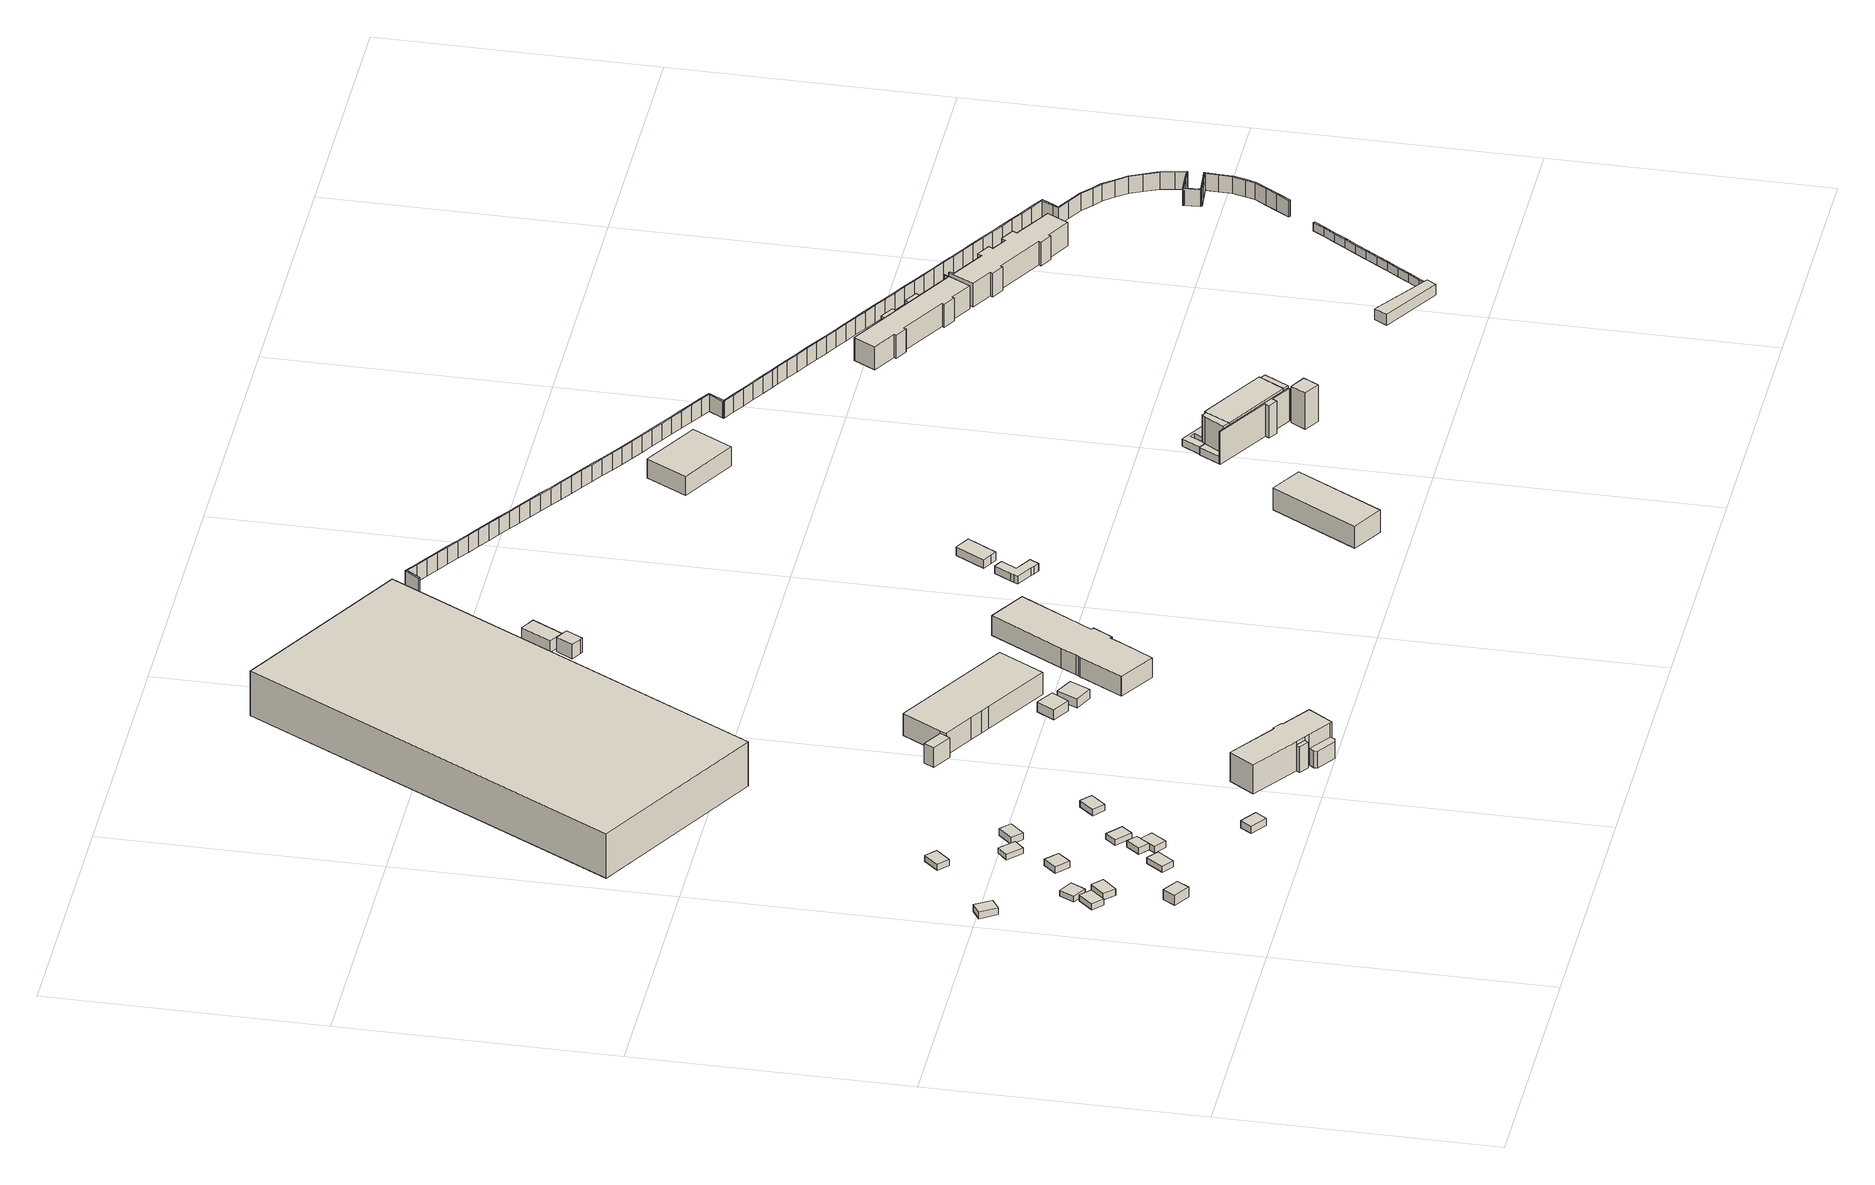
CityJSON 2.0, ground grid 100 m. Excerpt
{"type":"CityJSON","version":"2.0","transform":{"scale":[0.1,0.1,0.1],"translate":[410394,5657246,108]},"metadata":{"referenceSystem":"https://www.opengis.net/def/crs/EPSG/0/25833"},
"CityObjects":{
"building1":{"type":"Building","attributes":{"Dachtyp_tdc":"tdcPolyFlatRoof","Gemeindeschluessel":14612000,"Dachneigung":4.93,"QualitaetDacherkennung":76,"Geometrietyp2DReferenz":"3000","measuredHeight":2.97,"function":"31001_9998","roofType":"2100"},"geometry":[{"type":"Solid","lod":"1","boundaries":[[[[0,1,2,3]],[[4,5,6,7]],[[3,5,4,0]],[[2,6,5,3]],[[1,7,6,2]],[[0,4,7,1]]]]}]},
"building2":{"type":"Building","attributes":{"Dachtyp_tdc":"tdcHipRoof","Gemeindeschluessel":14612000,"Dachneigung":40.23,"QualitaetDacherkennung":64,"Geometrietyp2DReferenz":"3000","measuredHeight":5.13,"function":"31001_9998","roofType":"3200"},"geometry":[{"type":"Solid","lod":"1","boundaries":[[[[8,9,10,11]],[[12,13,14,15]],[[11,13,12,8]],[[10,14,13,11]],[[9,15,14,10]],[[8,12,15,9]]]]}]},
"building3":{"type":"Building","attributes":{"Gemeindeschluessel":14612000,"Dachneigung":81.72,"Dachorientierung":-137.87,"MittlereTraufHoehe":111,"QualitaetDacherkennung":71,"ObjektHoehe":2.52,"BodenHoehe":108.84,"Geometrietyp2DReferenz":"3000","AbsoluteHoehe":111.37,"Dachflaeche":35.42,"measuredHeight":2.52,"function":"31001_9998","roofType":"3100","storeysAboveGround":1},"geometry":[{"type":"Solid","lod":"1","boundaries":[[[[16,17,18,19]],[[20,21,22,23]],[[19,21,20,16]],[[18,22,21,19]],[[17,23,22,18]],[[16,20,23,17]]]]}]},
"building4":{"type":"Building","attributes":{"Dachtyp_tdc":"tdcGableRoof","Gemeindeschluessel":14612000,"Dachneigung":10.12,"QualitaetDacherkennung":87,"Geometrietyp2DReferenz":"3000","measuredHeight":2.55,"function":"31001_9998","roofType":"3100"},"geometry":[{"type":"Solid","lod":"1","boundaries":[[[[24,25,26,27]],[[28,29,30,31]],[[27,29,28,24]],[[26,30,29,27]],[[25,31,30,26]],[[24,28,31,25]]]]}]},
"building5":{"type":"Building","attributes":{"Dachtyp_tdc":"tdcPolyFlatRoof","Gemeindeschluessel":14612000,"Dachneigung":4.25,"QualitaetDacherkennung":79,"Geometrietyp2DReferenz":"3000","measuredHeight":2.71,"function":"31001_9998","roofType":"2100"},"geometry":[{"type":"Solid","lod":"1","boundaries":[[[[32,33,34,35]],[[36,37,38,39]],[[35,37,36,32]],[[34,38,37,35]],[[33,39,38,34]],[[32,36,39,33]]]]}]},
"building6":{"type":"Building","attributes":{"Dachtyp_tdc":"tdcPolyFlatRoof","Gemeindeschluessel":14612000,"Dachneigung":3.72,"QualitaetDacherkennung":83,"Geometrietyp2DReferenz":"3000","measuredHeight":2.65,"function":"31001_9998","roofType":"2100"},"geometry":[{"type":"Solid","lod":"1","boundaries":[[[[40,41,42,43]],[[44,45,46,47]],[[43,45,44,40]],[[42,46,45,43]],[[41,47,46,42]],[[40,44,47,41]]]]}]},
"building7":{"type":"Building","attributes":{"Dachtyp_tdc":"tdcPolyFlatRoof","Gemeindeschluessel":14612000,"Dachneigung":0,"QualitaetDacherkennung":68,"Geometrietyp2DReferenz":"3000","measuredHeight":2.56,"function":"31001_9998","roofType":"1000"},"geometry":[{"type":"Solid","lod":"1","boundaries":[[[[48,49,50,51]],[[52,53,54,55]],[[51,53,52,48]],[[50,54,53,51]],[[49,55,54,50]],[[48,52,55,49]]]]}]},
"building8":{"type":"Building","attributes":{"Dachtyp_tdc":"tdcPolyFlatRoof","Gemeindeschluessel":14612000,"Dachneigung":0,"QualitaetDacherkennung":75,"Geometrietyp2DReferenz":"3000","measuredHeight":2.44,"function":"31001_9998","roofType":"1000"},"geometry":[{"type":"Solid","lod":"1","boundaries":[[[[56,57,58,59]],[[60,61,62,63]],[[59,61,60,56]],[[58,62,61,59]],[[57,63,62,58]],[[56,60,63,57]]]]}]},
"building9":{"type":"Building","attributes":{"Dachtyp_tdc":"tdcPolyFlatRoof","Gemeindeschluessel":14612000,"Dachneigung":6.08,"QualitaetDacherkennung":76,"Geometrietyp2DReferenz":"3000","measuredHeight":2.74,"function":"31001_9998","roofType":"2100"},"geometry":[{"type":"Solid","lod":"1","boundaries":[[[[64,65,66,67,68]],[[69,70,71,72,73]],[[68,70,69,64]],[[67,71,70,68]],[[66,72,71,67]],[[65,73,72,66]],[[64,69,73,65]]]]}]},
"building10":{"type":"Building","attributes":{"Dachtyp_tdc":"tdcPolyFlatRoof","Gemeindeschluessel":14612000,"Dachneigung":4.76,"QualitaetDacherkennung":87,"Geometrietyp2DReferenz":"3000","measuredHeight":2.73,"function":"31001_9998","roofType":"2100"},"geometry":[{"type":"Solid","lod":"1","boundaries":[[[[74,75,76,77,78]],[[79,69,73,80,81]],[[78,69,79,74]],[[77,73,69,78]],[[76,80,73,77]],[[75,81,80,76]],[[74,79,81,75]]]]}]},
"building11":{"type":"Building","attributes":{"Dachtyp_tdc":"tdcPolyFlatRoof","Gemeindeschluessel":14612000,"Dachneigung":4.45,"QualitaetDacherkennung":75,"Geometrietyp2DReferenz":"3000","measuredHeight":2.32,"function":"31001_9998","roofType":"2100"},"geometry":[{"type":"Solid","lod":"1","boundaries":[[[[82,83,84,85]],[[86,87,88,89]],[[85,87,86,82]],[[84,88,87,85]],[[83,89,88,84]],[[82,86,89,83]]]]}]},
"building12":{"type":"Building","attributes":{"Dachtyp_tdc":"tdcPolyFlatRoof","Gemeindeschluessel":14612000,"Dachneigung":0,"QualitaetDacherkennung":80,"Geometrietyp2DReferenz":"3000","measuredHeight":2.23,"function":"31001_9998","roofType":"1000"},"geometry":[{"type":"Solid","lod":"1","boundaries":[[[[90,91,92,93]],[[94,95,96,97]],[[93,95,94,90]],[[92,96,95,93]],[[91,97,96,92]],[[90,94,97,91]]]]}]},
"building13":{"type":"Building","attributes":{"Dachtyp_tdc":"tdcPolyFlatRoof","Gemeindeschluessel":14612000,"Dachneigung":4.7,"QualitaetDacherkennung":77,"Geometrietyp2DReferenz":"3000","measuredHeight":3.13,"function":"31001_9998","roofType":"2100"},"geometry":[{"type":"Solid","lod":"1","boundaries":[[[[98,99,100,101]],[[102,103,104,105]],[[101,103,102,98]],[[100,104,103,101]],[[99,105,104,100]],[[98,102,105,99]]]]}]},
"building14":{"type":"Building","attributes":{"Dachtyp_tdc":"tdcPolyFlatRoof","Gemeindeschluessel":14612000,"Dachneigung":5.38,"QualitaetDacherkennung":70,"Geometrietyp2DReferenz":"3000","measuredHeight":2.9,"function":"31001_9998","roofType":"2100"},"geometry":[{"type":"Solid","lod":"1","boundaries":[[[[106,107,108,109]],[[110,111,112,113]],[[109,111,110,106]],[[108,112,111,109]],[[107,113,112,108]],[[106,110,113,107]]]]}]},
"building15":{"type":"Building","attributes":{"Dachtyp_tdc":"tdcPolyFlatRoof","Gemeindeschluessel":14612000,"Dachneigung":8.68,"QualitaetDacherkennung":80,"Geometrietyp2DReferenz":"3000","measuredHeight":2.91,"function":"31001_9998","roofType":"2100"},"geometry":[{"type":"Solid","lod":"1","boundaries":[[[[114,115,116,117]],[[118,119,120,121]],[[117,119,118,114]],[[116,120,119,117]],[[115,121,120,116]],[[114,118,121,115]]]]}]},
"building16":{"type":"Building","attributes":{"Gemeindeschluessel":14612000,"Geometrietyp2DReferenz":"3000","function":"31001_9998","roofType":"9999"},"children":["building16-1","building16-2"]},
"building16-1":{"type":"BuildingPart","attributes":{"Dachtyp_tdc":"tdcGableRoof","Dachneigung":19.22,"QualitaetDacherkennung":36,"Geometrietyp2DReferenz":"3000","measuredHeight":10.75,"roofType":"3100"},"parents":["building16"],"geometry":[{"type":"Solid","lod":"1","boundaries":[[[[122,123,124,125,126]],[[127,128,129,130,131]],[[126,128,127,122]],[[125,129,128,126]],[[124,130,129,125]],[[123,131,130,124]],[[122,127,131,123]]]]}]},
"building16-2":{"type":"BuildingPart","attributes":{"Dachtyp_tdc":"tdcHipRoof","Dachneigung":39.01,"QualitaetDacherkennung":79,"Geometrietyp2DReferenz":"3000","measuredHeight":13.97,"roofType":"3200"},"parents":["building16"],"geometry":[{"type":"Solid","lod":"1","boundaries":[[[[132,133,134,135,136,137,138,139,140,141,142,143,144]],[[131,130,129,145,146,147,148,149,150,151,152,153,154]],[[143,130,131,144]],[[142,129,130,143]],[[141,145,129,142]],[[140,146,145,141]],[[139,147,146,140]],[[138,148,147,139]],[[137,149,148,138]],[[136,150,149,137]],[[135,151,150,136]],[[134,152,151,135]],[[133,153,152,134]],[[132,154,153,133]],[[144,131,154,132]]]]}]},
"building17":{"type":"Building","attributes":{"Dachtyp_tdc":"tdcFreeFormRoof","Gemeindeschluessel":14612000,"Dachneigung":39.66,"QualitaetDacherkennung":6,"Geometrietyp2DReferenz":"3000","measuredHeight":7.4,"function":"31001_9998","roofType":"5000"},"geometry":[{"type":"Solid","lod":"1","boundaries":[[[[155,156,157,158,159,160]],[[161,162,163,164,165,166]],[[160,162,161,155]],[[159,163,162,160]],[[158,164,163,159]],[[157,165,164,158]],[[156,166,165,157]],[[155,161,166,156]]]]}]},
"building18":{"type":"Building","attributes":{"Dachtyp_tdc":"tdcFreeFormRoof","Gemeindeschluessel":14612000,"Dachneigung":57.84,"QualitaetDacherkennung":4,"Geometrietyp2DReferenz":"3000","measuredHeight":13.38,"function":"31001_9998","roofType":"5000"},"geometry":[{"type":"Solid","lod":"1","boundaries":[[[[167,168,169,170,171]],[[172,173,174,175,176]],[[171,173,172,167]],[[170,174,173,171]],[[169,175,174,170]],[[168,176,175,169]],[[167,172,176,168]]]]}]},
"building19":{"type":"Building","attributes":{"name":"EnergieVerbund Arena","Dachtyp_tdc":"tdcPolyFlatRoof","Gemeindeschluessel":14612000,"Dachneigung":0,"QualitaetDacherkennung":38,"Geometrietyp2DReferenz":"3000","measuredHeight":17.69,"function":"31001_3211","roofType":"1000"},"geometry":[{"type":"Solid","lod":"1","boundaries":[[[[177,178,179,180]],[[181,182,183,184]],[[180,182,181,177]],[[179,183,182,180]],[[178,184,183,179]],[[177,181,184,178]]]]}]},
"building20":{"type":"Building","attributes":{"Dachtyp_tdc":"tdcGableRoof","Gemeindeschluessel":14612000,"Dachneigung":21.44,"QualitaetDacherkennung":61,"Geometrietyp2DReferenz":"3000","measuredHeight":4.76,"function":"31001_9998","roofType":"3100"},"geometry":[{"type":"Solid","lod":"1","boundaries":[[[[185,186,187,188]],[[189,190,191,192]],[[188,190,189,185]],[[187,191,190,188]],[[186,192,191,187]],[[185,189,192,186]]]]}]},
"building21":{"type":"Building","attributes":{"Gemeindeschluessel":14612000,"Dachtyp_tdc":"tdcPolyFlatRoof","Dachneigung":0,"QualitaetDacherkennung":66,"Geometrietyp2DReferenz":"3000","measuredHeight":8.79,"function":"31001_9998","roofType":"1000"},"geometry":[{"type":"Solid","lod":"1","boundaries":[[[[193,194,195,196,197,198,199,200]],[[175,174,201,202,203,204,205,206]],[[200,174,175,193]],[[199,201,174,200]],[[198,202,201,199]],[[197,203,202,198]],[[196,204,203,197]],[[195,205,204,196]],[[194,206,205,195]],[[193,175,206,194]]]]}]},
"building22":{"type":"Building","attributes":{"Dachtyp_tdc":"tdcGableRoof","Gemeindeschluessel":14612000,"Dachneigung":25.62,"QualitaetDacherkennung":74,"Geometrietyp2DReferenz":"3000","measuredHeight":4.58,"function":"31001_9998","roofType":"3100"},"geometry":[{"type":"Solid","lod":"1","boundaries":[[[[207,208,209,210]],[[211,212,213,214]],[[210,212,211,207]],[[209,213,212,210]],[[208,214,213,209]],[[207,211,214,208]]]]}]},
"building23":{"type":"Building","attributes":{"Dachtyp_tdc":"tdcFreeFormRoof","Gemeindeschluessel":14612000,"Dachneigung":13.88,"QualitaetDacherkennung":62,"Geometrietyp2DReferenz":"3000","measuredHeight":8.9,"function":"31001_9998","roofType":"5000"},"geometry":[{"type":"Solid","lod":"1","boundaries":[[[[215,216,217,218,219,220,221,222,223,224,225,226,227,228,229,230]],[[231,232,233,234,235,236,237,238,239,240,241,242,243,244,245,246]],[[230,232,231,215]],[[229,233,232,230]],[[228,234,233,229]],[[227,235,234,228]],[[226,236,235,227]],[[225,237,236,226]],[[224,238,237,225]],[[223,239,238,224]],[[222,240,239,223]],[[221,241,240,222]],[[220,242,241,221]],[[219,243,242,220]],[[218,244,243,219]],[[217,245,244,218]],[[216,246,245,217]],[[215,231,246,216]]]]}]},
"building24":{"type":"Building","attributes":{"Dachtyp_tdc":"tdcPolyFlatRoof","Gemeindeschluessel":14612000,"Dachneigung":0,"QualitaetDacherkennung":58,"Geometrietyp2DReferenz":"3000","measuredHeight":5.69,"function":"31001_9998","roofType":"1000"},"geometry":[{"type":"Solid","lod":"1","boundaries":[[[[247,248,249,250,251,252]],[[253,254,255,256,257,258]],[[252,254,253,247]],[[251,255,254,252]],[[250,256,255,251]],[[249,257,256,250]],[[248,258,257,249]],[[247,253,258,248]]]]}]},
"building25":{"type":"Building","attributes":{"Dachtyp_tdc":"tdcPolyFlatRoof","Gemeindeschluessel":14612000,"Dachneigung":0,"QualitaetDacherkennung":80,"Geometrietyp2DReferenz":"3000","measuredHeight":4.5,"function":"31001_9998","roofType":"1000"},"geometry":[{"type":"Solid","lod":"1","boundaries":[[[[259,260,261,262]],[[263,264,265,266]],[[262,264,263,259]],[[261,265,264,262]],[[260,266,265,261]],[[259,263,266,260]]]]}]},
"building26":{"type":"Building","attributes":{"Dachtyp_tdc":"tdcPolyFlatRoof","Gemeindeschluessel":14612000,"Dachneigung":0,"QualitaetDacherkennung":85,"Geometrietyp2DReferenz":"3000","measuredHeight":2.99,"function":"31001_9998","roofType":"1000"},"geometry":[{"type":"Solid","lod":"1","boundaries":[[[[267,268,269,270,271,272,273,274,275,276,277]],[[278,279,280,281,282,283,284,285,286,287,288]],[[277,279,278,267]],[[276,280,279,277]],[[275,281,280,276]],[[274,282,281,275]],[[273,283,282,274]],[[272,284,283,273]],[[271,285,284,272]],[[270,286,285,271]],[[269,287,286,270]],[[268,288,287,269]],[[267,278,288,268]]]]}]},
"building27":{"type":"Building","attributes":{"Dachtyp_tdc":"tdcPolyFlatRoof","Gemeindeschluessel":14612000,"Dachneigung":0,"QualitaetDacherkennung":65,"Geometrietyp2DReferenz":"3000","measuredHeight":3.44,"function":"31001_9998","roofType":"1000"},"geometry":[{"type":"Solid","lod":"1","boundaries":[[[[289,290,291,292,293]],[[294,295,296,297,298]],[[293,295,294,289]],[[292,296,295,293]],[[291,297,296,292]],[[290,298,297,291]],[[289,294,298,290]]]]}]},
"building28":{"type":"Building","attributes":{"name":"Fechthalle","Dachtyp_tdc":"tdcPolyFlatRoof","Gemeindeschluessel":14612000,"Dachneigung":0,"QualitaetDacherkennung":54,"Geometrietyp2DReferenz":"3000","measuredHeight":8.89,"function":"31001_3211","roofType":"1000"},"geometry":[{"type":"Solid","lod":"1","boundaries":[[[[299,300,301,302]],[[303,304,305,306]],[[302,304,303,299]],[[301,305,304,302]],[[300,306,305,301]],[[299,303,306,300]]]]}]},
"building29":{"type":"Building","attributes":{"Dachtyp_tdc":"tdcPolyFlatRoof","Gemeindeschluessel":14612000,"Dachneigung":0,"QualitaetDacherkennung":70,"Geometrietyp2DReferenz":"3000","measuredHeight":7.72,"function":"31001_9998","roofType":"1000"},"geometry":[{"type":"Solid","lod":"1","boundaries":[[[[307,308,309,310]],[[311,312,313,314]],[[310,312,311,307]],[[309,313,312,310]],[[308,314,313,309]],[[307,311,314,308]]]]}]},
"building30":{"type":"Building","attributes":{"Dachtyp_tdc":"tdcPolyFlatRoof","Gemeindeschluessel":14612000,"Dachneigung":11.17,"QualitaetDacherkennung":25,"Geometrietyp2DReferenz":"3000","measuredHeight":13.16,"function":"31001_9998","roofType":"2100"},"geometry":[{"type":"Solid","lod":"1","boundaries":[[[[315,316,317,318,319,320,321,322]],[[323,324,325,326,327,328,329,330]],[[322,324,323,315]],[[321,325,324,322]],[[320,326,325,321]],[[319,327,326,320]],[[318,328,327,319]],[[317,329,328,318]],[[316,330,329,317]],[[315,323,330,316]]]]}]},
"building31":{"type":"Building","attributes":{"Gemeindeschluessel":14612000,"Geometrietyp2DReferenz":"3000","function":"31001_9998","roofType":"9999"},"children":["building31-1","building31-2","building31-3","building31-4"]},
"building31-1":{"type":"BuildingPart","attributes":{"Dachtyp_tdc":"tdcPolyFlatRoof","Dachneigung":6.89,"QualitaetDacherkennung":47,"Geometrietyp2DReferenz":"3000","measuredHeight":14.32,"roofType":"2100"},"parents":["building31"],"geometry":[{"type":"Solid","lod":"1","boundaries":[[[[331,332,333,334,335]],[[336,337,338,339,340]],[[335,337,336,331]],[[334,338,337,335]],[[333,339,338,334]],[[332,340,339,333]],[[331,336,340,332]]]]}]},
"building31-2":{"type":"BuildingPart","attributes":{"Dachtyp_tdc":"tdcPolyFlatRoof","Dachneigung":7.28,"QualitaetDacherkennung":68,"Geometrietyp2DReferenz":"3000","measuredHeight":14.38,"roofType":"2100"},"parents":["building31"],"geometry":[{"type":"Solid","lod":"1","boundaries":[[[[341,342,343,344]],[[345,327,346,347]],[[344,327,345,341]],[[343,346,327,344]],[[342,347,346,343]],[[341,345,347,342]]]]}]},
"building31-3":{"type":"BuildingPart","attributes":{"Dachtyp_tdc":"tdcPolyFlatRoof","Dachneigung":6.83,"QualitaetDacherkennung":90,"Geometrietyp2DReferenz":"3000","measuredHeight":14.43,"roofType":"2100"},"parents":["building31"],"geometry":[{"type":"Solid","lod":"1","boundaries":[[[[348,349,350,351,352,353,354]],[[336,355,356,357,347,346,337]],[[354,355,336,348]],[[353,356,355,354]],[[352,357,356,353]],[[351,347,357,352]],[[350,346,347,351]],[[349,337,346,350]],[[348,336,337,349]]]]}]},
"building31-4":{"type":"BuildingPart","attributes":{"Dachtyp_tdc":"tdcPolyFlatRoof","Dachneigung":0,"QualitaetDacherkennung":71,"Geometrietyp2DReferenz":"3000","measuredHeight":3.02,"roofType":"1000"},"parents":["building31"],"geometry":[{"type":"Solid","lod":"1","boundaries":[[[[358,359,360,361]],[[362,339,338,326]],[[361,339,362,358]],[[360,338,339,361]],[[359,326,338,360]],[[358,362,326,359]]]]}]},
"building32":{"type":"Building","attributes":{"Dachtyp_tdc":"tdcPolyFlatRoof","Gemeindeschluessel":14612000,"Dachneigung":0,"QualitaetDacherkennung":60,"Geometrietyp2DReferenz":"3000","measuredHeight":2.96,"function":"31001_9998","roofType":"1000"},"geometry":[{"type":"Solid","lod":"1","boundaries":[[[[363,364,365,366,367,368,369,370,371,372,373,374]],[[375,376,377,378,379,380,381,382,383,384,385,386]],[[374,376,375,363]],[[373,377,376,374]],[[372,378,377,373]],[[371,379,378,372]],[[370,380,379,371]],[[369,381,380,370]],[[368,382,381,369]],[[367,383,382,368]],[[366,384,383,367]],[[365,385,384,366]],[[364,386,385,365]],[[363,375,386,364]]]]}]},
"building33":{"type":"Building","attributes":{"Dachtyp_tdc":"tdcFreeFormRoof","Gemeindeschluessel":14612000,"Dachneigung":48.52,"QualitaetDacherkennung":9,"Geometrietyp2DReferenz":"3000","measuredHeight":16.29,"function":"31001_9998","roofType":"5000"},"geometry":[{"type":"Solid","lod":"1","boundaries":[[[[387,388,389,390]],[[391,392,393,394]],[[390,392,391,387]],[[389,393,392,390]],[[388,394,393,389]],[[387,391,394,388]]]]}]},
"building34":{"type":"Building","attributes":{"Erfassungsdatum_Objekt":"2021-12-02","Art":1000,"BodenHoehe":0,"gemHoehe":0,"BauwerkHoehe":3,"Gemeindeschluessel":"14612000","Geometrietyp2DReferenz":"3000","measuredHeight":3,"function":"51009_1700"},"geometry":[{"type":"MultiSurface","lod":"1","boundaries":[[[395,396,397,398,399,400,401,402,403,404,405,406,407,408,409,410,411,412,413,414,415,416,417,418,419,420,421,422,423,424,425,426,427,428,429,430,431,432,433,434,435,436,437,438,439,440,441,442,443,444,445,446,447,448,449,450,451,452,453,454,455,456,457,458,459,460,461,462,463,464,465,466,467,468,469,470,471,472,473,474,475,476,477,478,479,480,481,482,483,484,485,486,487,488,489,490,491,492,493,494,495,496,497,498,499,500,501,502,503,504,505,504,506,507,508,509,510,511,485,512,513,514,515,516,517,518,519,520,521,522,523,524,525,526,527,528,529,530,531,532,533,534,535,536,537,538,539,540,541,542,543,544,545,546,547,548,549,550,551,552,553,554,555,556,557,558,559,560,561,562,563,564,565,566,567,568,569,570,571,572,573,574,575,576,577,578,579,580,581,582,583,584,585,586,587,588,589,590,591,592,593,594,595,596,597,598,599,600,601]],[[602,603,604,605,606,607,608,609,610,611,612,613,614,615,616,617,618,619,620,621,622,623,624,625,626,627,628,629,630,631,632,633,634,635,636,637,638,639,640,641,642,643,644,645,646,647,648,649,650,651,652,653,654,655,656,657,658,659,660,661,662,663,664,665,666,667,668,669,670,671,672,673,674,675,676,677,678,679,680,681,682,683,684,685,686,687,688,689,690,691,692,693,694,695,696,697,698,699,700,701,700,702,703,704,705,706,707,708,709,710,711,712,713,714,715,716,717,718,719,693,720,721,722,723,724,725,726,727,728,729,730,731,732,733,734,735,736,737,738,739,740,741,742,743,744,745,746,747,748,749,750,751,752,753,754,755,756,757,758,759,760,761,762,763,764,765,766,767,768,769,770,771,772,773,774,775,776,777,778,779,780,781,782,783,784,785,786,787,788,789,790,791,792,793,794,795,796,797,798,799,800,801,802,803,804,805,806,807,808]],[[601,603,602,395]],[[600,604,603,601]],[[599,605,604,600]],[[598,606,605,599]],[[597,607,606,598]],[[596,608,607,597]],[[595,609,608,596]],[[594,610,609,595]],[[593,611,610,594]],[[592,612,611,593]],[[591,613,612,592]],[[590,614,613,591]],[[589,615,614,590]],[[588,616,615,589]],[[587,617,616,588]],[[586,618,617,587]],[[585,619,618,586]],[[584,620,619,585]],[[583,621,620,584]],[[582,622,621,583]],[[581,623,622,582]],[[580,624,623,581]],[[579,625,624,580]],[[578,626,625,579]],[[577,627,626,578]],[[576,628,627,577]],[[575,629,628,576]],[[574,630,629,575]],[[573,631,630,574]],[[572,632,631,573]],[[571,633,632,572]],[[570,634,633,571]],[[569,635,634,570]],[[568,636,635,569]],[[567,637,636,568]],[[566,638,637,567]],[[565,639,638,566]],[[564,640,639,565]],[[563,641,640,564]],[[562,642,641,563]],[[561,643,642,562]],[[560,644,643,561]],[[559,645,644,560]],[[558,646,645,559]],[[557,647,646,558]],[[556,648,647,557]],[[555,649,648,556]],[[554,650,649,555]],[[553,651,650,554]],[[552,652,651,553]],[[551,653,652,552]],[[550,654,653,551]],[[549,655,654,550]],[[548,656,655,549]],[[547,657,656,548]],[[546,658,657,547]],[[545,659,658,546]],[[544,660,659,545]],[[543,661,660,544]],[[542,662,661,543]],[[541,663,662,542]],[[540,664,663,541]],[[539,665,664,540]],[[538,666,665,539]],[[537,667,666,538]],[[536,668,667,537]],[[535,669,668,536]],[[534,670,669,535]],[[533,671,670,534]],[[532,672,671,533]],[[531,673,672,532]],[[530,674,673,531]],[[529,675,674,530]],[[528,676,675,529]],[[527,677,676,528]],[[526,678,677,527]],[[525,679,678,526]],[[524,680,679,525]],[[523,681,680,524]],[[522,682,681,523]],[[521,683,682,522]],[[520,684,683,521]],[[519,685,684,520]],[[518,686,685,519]],[[517,687,686,518]],[[516,688,687,517]],[[515,689,688,516]],[[514,690,689,515]],[[513,691,690,514]],[[512,692,691,513]],[[485,693,692,512]],[[511,694,693,485]],[[510,695,694,511]],[[509,696,695,510]],[[508,697,696,509]],[[507,698,697,508]],[[506,699,698,507]],[[504,700,699,506]],[[505,701,700,504]],[[503,702,700,504]],[[502,703,702,503]],[[501,704,703,502]],[[500,705,704,501]],[[499,706,705,500]],[[498,707,706,499]],[[497,708,707,498]],[[496,709,708,497]],[[495,710,709,496]],[[494,711,710,495]],[[493,712,711,494]],[[492,713,712,493]],[[491,714,713,492]],[[490,715,714,491]],[[489,716,715,490]],[[488,717,716,489]],[[487,718,717,488]],[[486,719,718,487]],[[485,693,719,486]],[[484,720,693,485]],[[483,721,720,484]],[[482,722,721,483]],[[481,723,722,482]],[[480,724,723,481]],[[479,725,724,480]],[[478,726,725,479]],[[477,727,726,478]],[[476,728,727,477]],[[475,729,728,476]],[[474,730,729,475]],[[473,731,730,474]],[[472,732,731,473]],[[471,733,732,472]],[[470,734,733,471]],[[469,735,734,470]],[[468,736,735,469]],[[467,737,736,468]],[[466,738,737,467]],[[465,739,738,466]],[[464,740,739,465]],[[463,741,740,464]],[[462,742,741,463]],[[461,743,742,462]],[[460,744,743,461]],[[459,745,744,460]],[[458,746,745,459]],[[457,747,746,458]],[[456,748,747,457]],[[455,749,748,456]],[[454,750,749,455]],[[453,751,750,454]],[[452,752,751,453]],[[451,753,752,452]],[[450,754,753,451]],[[449,755,754,450]],[[448,756,755,449]],[[447,757,756,448]],[[446,758,757,447]],[[445,759,758,446]],[[444,760,759,445]],[[443,761,760,444]],[[442,762,761,443]],[[441,763,762,442]],[[440,764,763,441]],[[439,765,764,440]],[[438,766,765,439]],[[437,767,766,438]],[[436,768,767,437]],[[435,769,768,436]],[[434,770,769,435]],[[433,771,770,434]],[[432,772,771,433]],[[431,773,772,432]],[[430,774,773,431]],[[429,775,774,430]],[[428,776,775,429]],[[427,777,776,428]],[[426,778,777,427]],[[425,779,778,426]],[[424,780,779,425]],[[423,781,780,424]],[[422,782,781,423]],[[421,783,782,422]],[[420,784,783,421]],[[419,785,784,420]],[[418,786,785,419]],[[417,787,786,418]],[[416,788,787,417]],[[415,789,788,416]],[[414,790,789,415]],[[413,791,790,414]],[[412,792,791,413]],[[411,793,792,412]],[[410,794,793,411]],[[409,795,794,410]],[[408,796,795,409]],[[407,797,796,408]],[[406,798,797,407]],[[405,799,798,406]],[[404,800,799,405]],[[403,801,800,404]],[[402,802,801,403]],[[401,803,802,402]],[[400,804,803,401]],[[399,805,804,400]],[[398,806,805,399]],[[397,807,806,398]],[[396,808,807,397]],[[395,602,808,396]]]}]},
"building35":{"type":"Building","attributes":{"Dachtyp_tdc":"tdcPolyFlatRoof","Gemeindeschluessel":14612000,"Dachneigung":0,"QualitaetDacherkennung":58,"Geometrietyp2DReferenz":"3000","measuredHeight":4.32,"function":"31001_9998","roofType":"1000"},"geometry":[{"type":"Solid","lod":"1","boundaries":[[[[809,810,811,812]],[[813,814,815,816]],[[812,814,813,809]],[[811,815,814,812]],[[810,816,815,811]],[[809,813,816,810]]]]}]},
"building36":{"type":"Building","attributes":{"Gemeindeschluessel":14612000,"Geometrietyp2DReferenz":"3000","function":"31001_9998","roofType":"9999"},"children":["building36-1","building36-2","building36-3"]},
"building36-1":{"type":"BuildingPart","attributes":{"Dachtyp_tdc":"tdcPolyFlatRoof","Dachneigung":2.61,"QualitaetDacherkennung":87,"Geometrietyp2DReferenz":"3000","measuredHeight":9.49,"roofType":"2100"},"parents":["building36"],"geometry":[{"type":"Solid","lod":"1","boundaries":[[[[817,818,819,820,821,822,823,824,825,826,827,828,829,830,831,832,833,834]],[[835,836,837,838,839,840,841,842,843,844,845,846,847,848,849,850,851,852]],[[834,836,835,817]],[[833,837,836,834]],[[832,838,837,833]],[[831,839,838,832]],[[830,840,839,831]],[[829,841,840,830]],[[828,842,841,829]],[[827,843,842,828]],[[826,844,843,827]],[[825,845,844,826]],[[824,846,845,825]],[[823,847,846,824]],[[822,848,847,823]],[[821,849,848,822]],[[820,850,849,821]],[[819,851,850,820]],[[818,852,851,819]],[[817,835,852,818]]]]}]},
"building36-2":{"type":"BuildingPart","attributes":{"Dachtyp_tdc":"tdcPolyFlatRoof","Dachneigung":0,"QualitaetDacherkennung":65,"Geometrietyp2DReferenz":"3000","measuredHeight":9.06,"roofType":"1000"},"parents":["building36"],"geometry":[{"type":"Solid","lod":"1","boundaries":[[[[853,854,855,856]],[[838,857,858,839]],[[856,857,838,853]],[[855,858,857,856]],[[854,839,858,855]],[[853,838,839,854]]]]}]},
"building36-3":{"type":"BuildingPart","attributes":{"Dachtyp_tdc":"tdcPolyFlatRoof","Dachneigung":2.57,"QualitaetDacherkennung":64,"Geometrietyp2DReferenz":"3000","measuredHeight":9.12,"roofType":"2100"},"parents":["building36"],"geometry":[{"type":"Solid","lod":"1","boundaries":[[[[859,860,861,862]],[[863,864,837,836]],[[862,864,863,859]],[[861,837,864,862]],[[860,836,837,861]],[[859,863,836,860]]]]}]},
"building37":{"type":"Building","attributes":{"Art":1000,"BodenHoehe":0,"gemHoehe":0,"BauwerkHoehe":3,"Erfassungsdatum_Objekt":"2021-12-02","Gemeindeschluessel":"14612000","Geometrietyp2DReferenz":"3000","measuredHeight":3,"function":"51009_1700"},"geometry":[{"type":"Solid","lod":"1","boundaries":[[[[865,866,867,868,869,870,871,872,873,874,875,876,877,878,879,880,881,882,883,884,885,886,887,888]],[[889,890,891,892,893,894,895,896,897,898,899,900,901,902,903,904,905,906,907,908,909,910,911,912]],[[888,890,889,865]],[[887,891,890,888]],[[886,892,891,887]],[[885,893,892,886]],[[884,894,893,885]],[[883,895,894,884]],[[882,896,895,883]],[[881,897,896,882]],[[880,898,897,881]],[[879,899,898,880]],[[878,900,899,879]],[[877,901,900,878]],[[876,902,901,877]],[[875,903,902,876]],[[874,904,903,875]],[[873,905,904,874]],[[872,906,905,873]],[[871,907,906,872]],[[870,908,907,871]],[[869,909,908,870]],[[868,910,909,869]],[[867,911,910,868]],[[866,912,911,867]],[[865,889,912,866]]]]}]},
"building38":{"type":"Building","attributes":{"Dachtyp_tdc":"tdcPolyFlatRoof","Gemeindeschluessel":14612000,"Dachneigung":0,"QualitaetDacherkennung":78,"Geometrietyp2DReferenz":"3000","measuredHeight":9.45,"function":"31001_9998","roofType":"1000"},"geometry":[{"type":"Solid","lod":"1","boundaries":[[[[913,914,915,916,917,918,919,920,921,922,923,924,925,926,927,928,929,930,931,932,933,934]],[[935,936,937,938,939,940,941,942,943,944,945,946,947,948,949,950,951,952,953,954,955,956]],[[934,936,935,913]],[[933,937,936,934]],[[932,938,937,933]],[[931,939,938,932]],[[930,940,939,931]],[[929,941,940,930]],[[928,942,941,929]],[[927,943,942,928]],[[926,944,943,927]],[[925,945,944,926]],[[924,946,945,925]],[[923,947,946,924]],[[922,948,947,923]],[[921,949,948,922]],[[920,950,949,921]],[[919,951,950,920]],[[918,952,951,919]],[[917,953,952,918]],[[916,954,953,917]],[[915,955,954,916]],[[914,956,955,915]],[[913,935,956,914]]]]}]}
},
"vertices":[
[50,990,33],[88,931,33],[130,958,33],[92,1017,33],[50,990,6],[92,1017,6],[130,958,6],[88,931,6],
[302,323,52],[330,368,52],[272,404,52],[244,359,52],[302,323,12],[244,359,12],[272,404,12],[330,368,12],
[171,628,32],[208,594,32],[255,646,32],[218,680,32],[171,628,8],[218,680,8],[255,646,8],[208,594,8],
[234,750,31],[205,697,31],[258,668,31],[287,721,31],[234,750,9],[287,721,9],[258,668,9],[205,697,9],
[286,652,34],[238,602,34],[274,567,34],[323,618,34],[286,652,8],[323,618,8],[274,567,8],[238,602,8],
[480,409,33],[525,469,33],[485,500,33],[441,439,33],[480,409,9],[441,439,9],[485,500,9],[525,469,9],
[414,750,33],[454,795,33],[410,835,33],[369,790,33],[414,750,8],[369,790,8],[410,835,8],[454,795,8],
[350,1148,32],[397,1199,32],[361,1233,32],[313,1182,32],[350,1148,8],[313,1182,8],[361,1233,8],[397,1199,8],
[570,509,33],[595,542,33],[606,558,33],[573,585,33],[536,537,33],[570,509,8],[536,537,8],[573,585,8],[606,558,8],[595,542,8],
[553,486,34],[593,456,34],[635,512,34],[595,542,34],[570,509,34],[553,486,8],[635,512,8],[593,456,8],
[422,967,28],[471,918,28],[507,953,28],[457,1002,28],[422,967,7],[457,1002,7],[507,953,7],[471,918,7],
[574,625,30],[627,579,30],[660,617,30],[607,663,30],[574,625,8],[607,663,8],[660,617,8],[627,579,8],
[727,190,40],[784,150,40],[813,191,40],[755,231,40],[727,190,11],[755,231,11],[813,191,11],[784,150,11],
[554,934,34],[602,985,34],[566,1019,34],[518,968,34],[554,934,7],[518,968,7],[566,1019,7],[602,985,7],
[785,785,34],[739,732,34],[777,699,34],[823,752,34],[785,785,9],[823,752,9],[777,699,9],[739,732,9],
[1163,78,110],[1173,93,110],[1138,116,110],[1138,115,110],[1129,102,110],[1163,78,8],[1129,102,8],[1138,115,8],[1138,116,8],[1173,93,8],
[1191,81,124],[1273,25,124],[1279,20,124],[1340,109,124],[1237,180,124],[1240,184,124],[1208,207,124],[1204,202,124],[1034,320,124],[972,230,124],[1138,115,124],[1138,116,124],[1173,93,124],[972,230,8],[1034,320,8],[1204,202,8],[1208,207,8],[1240,184,8],[1237,180,8],[1340,109,8],[1279,20,8],[1273,25,8],[1191,81,8],
[1177,62,69],[1177,49,69],[1245,4,69],[1262,8,69],[1273,25,69],[1191,81,69],[1177,62,2],[1191,81,2],[1273,25,2],[1262,8,2],[1245,4,2],[1177,49,2],
[868,1299,128],[940,1257,128],[949,1272,128],[962,1294,128],[890,1336,128],[868,1299,50],[890,1336,50],[962,1294,50],[949,1272,50],[940,1257,50],
[1411,3246,221],[767,3608,221],[6,2251,221],[650,1890,221],[1411,3246,44],[650,1890,44],[6,2251,44],[767,3608,44],
[1223,957,96],[1286,919,96],[1324,982,96],[1261,1020,96],[1223,957,56],[1261,1020,56],[1324,982,56],[1286,919,56],
[949,1272,138],[1061,1208,138],[1108,1180,138],[1140,1162,138],[1378,1024,138],[1473,1188,138],[1044,1436,138],[962,1294,138],[1044,1436,50],[1473,1188,50],[1378,1024,50],[1140,1162,50],[1108,1180,50],[1061,1208,50],
[1308,893,93],[1373,862,93],[1409,936,93],[1344,968,93],[1308,893,56],[1344,968,56],[1409,936,56],[1373,862,56],
[1506,936,136],[1500,924,136],[1496,919,136],[1405,762,136],[1405,760,136],[1538,681,136],[1610,804,136],[1630,841,136],[1636,838,136],[1638,836,136],[1660,873,136],[1680,908,136],[1672,914,136],[1826,1179,136],[1692,1257,136],[1538,991,136],[1506,936,58],[1538,991,58],[1692,1257,58],[1826,1179,58],[1672,914,58],[1680,908,58],[1660,873,58],[1638,836,58],[1636,838,58],[1630,841,58],[1610,804,58],[1538,681,58],[1405,760,58],[1405,762,58],[1496,919,58],[1500,924,58],
[1338,2619,82],[1376,2598,82],[1384,2593,82],[1418,2653,82],[1410,2658,82],[1372,2679,82],[1338,2619,25],[1372,2679,25],[1410,2658,25],[1418,2653,25],[1384,2593,25],[1376,2598,25],
[1478,2779,71],[1425,2808,71],[1362,2698,71],[1415,2668,71],[1478,2779,26],[1415,2668,26],[1362,2698,26],[1425,2808,26],
[2015,1230,89],[2075,1195,89],[2088,1187,89],[2107,1176,89],[2126,1208,89],[2065,1244,89],[2098,1299,89],[2078,1311,89],[2066,1317,89],[2030,1256,89],[2022,1243,89],[2015,1230,59],[2022,1243,59],[2030,1256,59],[2066,1317,59],[2078,1311,59],[2098,1299,59],[2065,1244,59],[2126,1208,59],[2107,1176,59],[2088,1187,59],[2075,1195,59],
[2144,1329,93],[2206,1434,93],[2151,1465,93],[2090,1360,93],[2123,1341,93],[2144,1329,59],[2123,1341,59],[2090,1360,59],[2151,1465,59],[2206,1434,59],
[2752,412,136],[2640,478,136],[2458,165,136],[2571,100,136],[2752,412,48],[2571,100,48],[2458,165,48],[2640,478,48],
[2632,2452,136],[2426,2569,136],[2344,2423,136],[2550,2306,136],[2632,2452,59],[2550,2306,59],[2344,2423,59],[2426,2569,59],
[3128,583,139],[3161,564,139],[3170,580,139],[3245,536,139],[3248,541,139],[2941,719,139],[2938,714,139],[3137,598,139],[3128,583,10],[3137,598,10],[2938,714,10],[2941,719,10],[3248,541,10],[3245,536,10],[3170,580,10],[3161,564,10],
[3036,780,147],[3018,791,147],[3009,778,147],[2961,708,147],[2987,693,147],[3036,780,10],[2987,693,10],[2961,708,10],[3009,778,10],[3018,791,10],
[3299,630,147],[3279,642,147],[3228,553,147],[3248,541,147],[3299,630,10],[3228,553,10],[3279,642,10],
[3036,780,148],[2987,693,148],[3228,553,148],[3279,642,148],[3283,647,148],[3174,710,148],[3040,786,148],[3040,786,10],[3174,710,10],[3283,647,10],
[2984,793,40],[2941,719,40],[2961,708,40],[3009,778,40],[2984,793,10],
[3018,791,41],[3043,836,41],[3062,825,41],[3040,786,41],[3174,710,41],[3283,647,41],[3305,685,41],[3324,673,41],[3330,683,41],[3023,860,41],[2984,793,41],[3009,778,41],[3018,791,12],[3009,778,12],[2984,793,12],[3023,860,12],[3330,683,12],[3324,673,12],[3305,685,12],[3283,647,12],[3174,710,12],[3040,786,12],[3062,825,12],[3043,836,12],
[3203,475,155],[3260,441,155],[3292,496,155],[3235,529,155],[3203,475,10],[3235,529,10],[3292,496,10],[3260,441,10],
[1653,3201,76],[1657,3198,76],[1692,3248,76],[1732,3222,76],[1774,3195,76],[1816,3168,76],[1858,3141,76],[1900,3113,76],[1942,3086,76],[1984,3059,76],[2026,3032,76],[2068,3005,76],[2110,2978,76],[2152,2951,76],[2194,2924,76],[2236,2896,76],[2278,2869,76],[2320,2842,76],[2362,2815,76],[2404,2788,76],[2446,2761,76],[2488,2734,76],[2530,2706,76],[2568,2682,76],[2611,2656,76],[2654,2630,76],[2697,2604,76],[2740,2578,76],[2782,2553,76],[2825,2527,76],[2868,2501,76],[2911,2475,76],[2943,2456,76],[2911,2404,76],[2911,2403,76],[2909,2400,76],[2912,2398,76],[2913,2397,76],[2954,2374,76],[2998,2349,76],[3041,2324,76],[3085,2299,76],[3128,2275,76],[3151,2262,76],[3194,2237,76],[3237,2211,76],[3281,2186,76],[3324,2161,76],[3367,2136,76],[3410,2111,76],[3454,2086,76],[3497,2061,76],[3540,2036,76],[3583,2011,76],[3627,1985,76],[3670,1960,76],[3713,1935,76],[3756,1910,76],[3799,1885,76],[3843,1860,76],[3886,1835,76],[3929,1810,76],[3972,1785,76],[4016,1759,76],[4059,1734,76],[4102,1709,76],[4145,1684,76],[4189,1659,76],[4232,1634,76],[4275,1609,76],[4320,1583,76],[4298,1541,76],[4287,1520,76],[4287,1519,76],[4332,1494,76],[4388,1462,76],[4426,1429,76],[4457,1403,76],[4489,1365,76],[4521,1325,76],[4541,1280,76],[4565,1226,76],[4574,1177,76],[4581,1141,76],[4578,1141,76],[4528,1137,76],[4482,1134,76],[4481,1134,76],[4481,1133,76],[4485,1073,76],[4490,1074,76],[4491,1069,76],[4538,1073,76],[4586,1077,76],[4587,1077,76],[4585,1030,76],[4583,983,76],[4570,936,76],[4561,902,76],[4534,860,76],[4507,818,76],[4476,771,76],[4480,768,76],[4511,816,76],[4538,858,76],[4565,900,76],[4575,934,76],[4588,983,76],[4590,1030,76],[4592,1078,76],[4593,1078,76],[4593,1082,76],[4592,1082,76],[4592,1083,76],[4588,1082,76],[4585,1082,76],[4538,1078,76],[4486,1129,76],[4528,1132,76],[4578,1136,76],[4582,1136,76],[4583,1136,76],[4587,1136,76],[4587,1137,76],[4586,1141,76],[4579,1178,76],[4570,1227,76],[4545,1282,76],[4525,1328,76],[4492,1368,76],[4461,1407,76],[4429,1433,76],[4391,1466,76],[4335,1498,76],[4293,1522,76],[4302,1538,76],[4327,1584,76],[4326,1585,76],[4278,1613,76],[4234,1638,76],[4191,1663,76],[4148,1688,76],[4105,1714,76],[4061,1739,76],[4018,1764,76],[3975,1789,76],[3932,1814,76],[3888,1839,76],[3845,1864,76],[3802,1889,76],[3759,1914,76],[3716,1940,76],[3672,1965,76],[3629,1990,76],[3586,2015,76],[3543,2040,76],[3499,2065,76],[3456,2090,76],[3413,2115,76],[3370,2140,76],[3326,2166,76],[3283,2191,76],[3240,2216,76],[3197,2241,76],[3153,2266,76],[3131,2279,76],[3087,2304,76],[3044,2329,76],[3000,2353,76],[2957,2378,76],[2916,2402,76],[2947,2453,76],[2948,2454,76],[2950,2458,76],[2946,2460,76],[2913,2480,76],[2871,2505,76],[2828,2531,76],[2785,2557,76],[2742,2583,76],[2699,2609,76],[2657,2634,76],[2614,2660,76],[2571,2686,76],[2533,2711,76],[2491,2738,76],[2449,2765,76],[2407,2792,76],[2365,2819,76],[2323,2846,76],[2281,2873,76],[2239,2901,76],[2197,2928,76],[2155,2955,76],[2113,2982,76],[2071,3009,76],[2029,3036,76],[1987,3063,76],[1945,3090,76],[1903,3118,76],[1861,3145,76],[1819,3172,76],[1777,3199,76],[1735,3226,76],[1691,3254,76],[1691,3255,76],[1690,3254,76],[1653,3201,9],[1690,3254,9],[1691,3255,9],[1691,3254,9],[1735,3226,9],[1777,3199,9],[1819,3172,9],[1861,3145,9],[1903,3118,9],[1945,3090,9],[1987,3063,9],[2029,3036,9],[2071,3009,9],[2113,2982,9],[2155,2955,9],[2197,2928,9],[2239,2901,9],[2281,2873,9],[2323,2846,9],[2365,2819,9],[2407,2792,9],[2449,2765,9],[2491,2738,9],[2533,2711,9],[2571,2686,9],[2614,2660,9],[2657,2634,9],[2699,2609,9],[2742,2583,9],[2785,2557,9],[2828,2531,9],[2871,2505,9],[2913,2480,9],[2946,2460,9],[2950,2458,9],[2948,2454,9],[2947,2453,9],[2916,2402,9],[2957,2378,9],[3000,2353,9],[3044,2329,9],[3087,2304,9],[3131,2279,9],[3153,2266,9],[3197,2241,9],[3240,2216,9],[3283,2191,9],[3326,2166,9],[3370,2140,9],[3413,2115,9],[3456,2090,9],[3499,2065,9],[3543,2040,9],[3586,2015,9],[3629,1990,9],[3672,1965,9],[3716,1940,9],[3759,1914,9],[3802,1889,9],[3845,1864,9],[3888,1839,9],[3932,1814,9],[3975,1789,9],[4018,1764,9],[4061,1739,9],[4105,1714,9],[4148,1688,9],[4191,1663,9],[4234,1638,9],[4278,1613,9],[4326,1585,9],[4327,1584,9],[4302,1538,9],[4293,1522,9],[4335,1498,9],[4391,1466,9],[4429,1433,9],[4461,1407,9],[4492,1368,9],[4525,1328,9],[4545,1282,9],[4570,1227,9],[4579,1178,9],[4586,1141,9],[4587,1137,9],[4587,1136,9],[4583,1136,9],[4582,1136,9],[4578,1136,9],[4528,1132,9],[4486,1129,9],[4490,1074,9],[4538,1078,9],[4585,1082,9],[4588,1082,9],[4592,1083,9],[4592,1082,9],[4593,1082,9],[4592,1078,9],[4593,1078,9],[4590,1030,9],[4588,983,9],[4575,934,9],[4565,900,9],[4538,858,9],[4511,816,9],[4480,768,9],[4476,771,9],[4507,818,9],[4534,860,9],[4561,902,9],[4570,936,9],[4583,983,9],[4585,1030,9],[4587,1077,9],[4586,1077,9],[4538,1073,9],[4491,1069,9],[4485,1073,9],[4481,1133,9],[4481,1134,9],[4482,1134,9],[4528,1137,9],[4578,1141,9],[4581,1141,9],[4574,1177,9],[4565,1226,9],[4541,1280,9],[4521,1325,9],[4489,1365,9],[4457,1403,9],[4426,1429,9],[4388,1462,9],[4332,1494,9],[4287,1519,9],[4287,1520,9],[4298,1541,9],[4320,1583,9],[4275,1609,9],[4232,1634,9],[4189,1659,9],[4145,1684,9],[4102,1709,9],[4059,1734,9],[4016,1759,9],[3972,1785,9],[3929,1810,9],[3886,1835,9],[3843,1860,9],[3799,1885,9],[3756,1910,9],[3713,1935,9],[3670,1960,9],[3627,1985,9],[3583,2011,9],[3540,2036,9],[3497,2061,9],[3454,2086,9],[3410,2111,9],[3367,2136,9],[3324,2161,9],[3281,2186,9],[3237,2211,9],[3194,2237,9],[3151,2262,9],[3128,2275,9],[3085,2299,9],[3041,2324,9],[2998,2349,9],[2954,2374,9],[2913,2397,9],[2912,2398,9],[2909,2400,9],[2911,2403,9],[2911,2404,9],[2943,2456,9],[2911,2475,9],[2868,2501,9],[2825,2527,9],[2782,2553,9],[2740,2578,9],[2697,2604,9],[2654,2630,9],[2611,2656,9],[2568,2682,9],[2530,2706,9],[2488,2734,9],[2446,2761,9],[2404,2788,9],[2362,2815,9],[2320,2842,9],[2278,2869,9],[2236,2896,9],[2194,2924,9],[2152,2951,9],[2110,2978,9],[2068,3005,9],[2026,3032,9],[1984,3059,9],[1942,3086,9],[1900,3113,9],[1858,3141,9],[1816,3168,9],[1774,3195,9],[1732,3222,9],[1692,3248,9],[1657,3198,9],
[4116,232,54],[3908,372,54],[3880,325,54],[4094,199,54],[4116,232,11],[4094,199,11],[3880,325,11],[3908,372,11],
[3339,2036,102],[3295,1959,102],[3381,1909,102],[3377,1901,102],[3421,1876,102],[3426,1884,102],[3599,1786,102],[3594,1778,102],[3639,1753,102],[3644,1761,102],[3722,1716,102],[3774,1810,102],[3771,1812,102],[3762,1796,102],[3635,1868,102],[3586,1896,102],[3528,1929,102],[3478,1957,102],[3339,2036,10],[3478,1957,10],[3528,1929,10],[3586,1896,10],[3635,1868,10],[3762,1796,10],[3771,1812,10],[3774,1810,10],[3722,1716,10],[3644,1761,10],[3639,1753,10],[3594,1778,10],[3599,1786,10],[3426,1884,10],[3421,1876,10],[3377,1901,10],[3381,1909,10],[3295,1959,10],
[3586,1896,101],[3635,1868,101],[3644,1884,101],[3595,1912,101],[3595,1912,10],[3644,1884,10],
[3487,1973,101],[3478,1957,101],[3528,1929,101],[3537,1945,101],[3487,1973,10],[3537,1945,10],
[4099,220,43],[4103,217,43],[4131,258,43],[4160,300,43],[4188,341,43],[4216,382,43],[4244,423,43],[4272,465,43],[4300,506,43],[4329,547,43],[4357,589,43],[4385,630,43],[4413,672,43],[4409,675,43],[4381,633,43],[4353,592,43],[4324,550,43],[4296,509,43],[4268,468,43],[4240,426,43],[4212,385,43],[4184,344,43],[4155,302,43],[4127,261,43],[4099,220,9],[4127,261,9],[4155,302,9],[4184,344,9],[4212,385,9],[4240,426,9],[4268,468,9],[4296,509,9],[4324,550,9],[4353,592,9],[4381,633,9],[4409,675,9],[4413,672,9],[4385,630,9],[4357,589,9],[4329,547,9],[4300,506,9],[4272,465,9],[4244,423,9],[4216,382,9],[4188,341,9],[4160,300,9],[4131,258,9],[4103,217,9],
[3912,1710,102],[3786,1782,102],[3795,1798,102],[3791,1800,102],[3738,1707,102],[3816,1663,102],[3812,1654,102],[3856,1629,102],[3861,1637,102],[4033,1539,102],[4029,1531,102],[4073,1506,102],[4078,1514,102],[4165,1465,102],[4208,1542,102],[4070,1621,102],[4079,1637,102],[4029,1665,102],[4020,1649,102],[3962,1682,102],[3971,1698,102],[3921,1727,102],[3912,1710,8],[3921,1727,8],[3971,1698,8],[3962,1682,8],[4020,1649,8],[4029,1665,8],[4079,1637,8],[4070,1621,8],[4208,1542,8],[4165,1465,8],[4078,1514,8],[4073,1506,8],[4029,1531,8],[4033,1539,8],[3861,1637,8],[3856,1629,8],[3812,1654,8],[3816,1663,8],[3738,1707,8],[3791,1800,8],[3795,1798,8],[3786,1782,8]
]}
